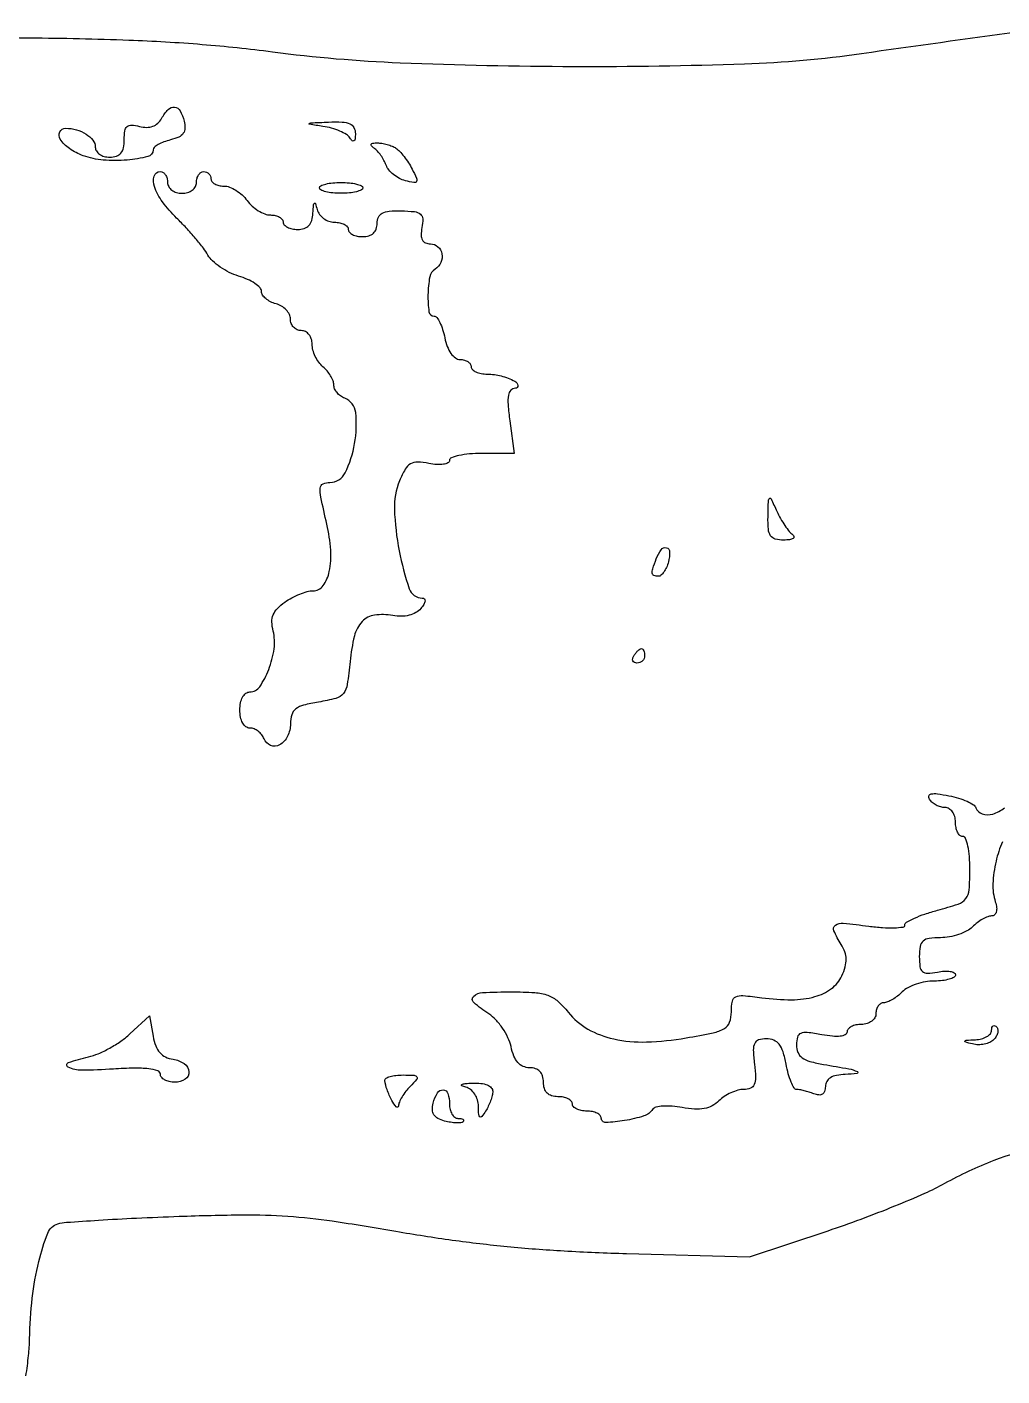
# Model space of a CAD drawing. Extents: x 0 to 443, y 0 to 273.
# Drawn here: x 180.6 to 315.4, y 71.3 to 258 of the extents above; entities that cross this region are included whole.
import ezdxf

# ---------------------------------------------------------------- set-up
doc = ezdxf.new("R2010")
doc.units = 0

msp = doc.modelspace()

# ---------------------------------------------------------------- linework, layer by layer
for points in [[(317.838399, 257.327735, 0.002415), (296, 254.302306, -0.02717), (279.831659, 252.873133, -0.009178), (256.18288, 252.506958, -0.00935), (232.199717, 253.02443, -0.022476), (214.5, 254.536439, 0.012375), (204.782542, 255.564614, 0.011047), (194.651107, 256.158708, 0.006905), (180.941837, 256.469532, 0.001622), (158, 256.598344, -0.002273)], [(315.503429, 145.260476, 0.045935), (314.610692, 142.587327, 0.046763), (314.180605, 139.468919, 0.087958), (314.513874, 136.956287, -0.045446), (314.687716, 136.16591, -0.096417), (314.6462, 135.543152, -0.150749), (314.401491, 135.15114, -0.180291), (313.995959, 135, 0.094584), (313.454576, 134.896664, 0.034933), (312.751045, 134.559375, 0.033101), (312.015168, 134.07402, 0.034052), (311.357143, 133.5, -0.076562), (310.57226, 132.924632, -0.03831), (309.4375, 132.440625, -0.036893), (308.159904, 132.110548, -0.044799), (306.928571, 132, 0.031867), (305.345362, 131.898994, 0.151588), (304.529809, 131.526634, 0.169629), (304.119016, 130.784492, 0.042397), (304, 129.383423, 0.03225), (304.091571, 127.965182, 0.185635), (304.4432, 127.315436, 0.191737), (305.131849, 127.080492, 0.034712), (306.5, 127.244751, -0.031701), (307.458177, 127.365641, -0.053628), (308.265625, 127.329256, -0.076393), (308.816555, 127.156008, -0.285831), (309, 126.861328, -0.27354), (308.803704, 126.529369, -0.054232), (308.139732, 126.253015, -0.043712), (307.193538, 126.062515, -0.027834), (306.071429, 126, 0.044799), (304.840096, 125.889452, 0.036893), (303.5625, 125.559375, 0.03831), (302.42774, 125.075368, 0.076562), (301.642857, 124.5, -0.032161), (300.989814, 123.925966, -0.032192), (300.26875, 123.440625, -0.03396), (299.586132, 123.10227, -0.098387), (299.071429, 123, 0.138775), (298.662852, 122.884373, 0.100075), (298.314732, 122.559375, 0.085667), (298.080326, 122.073289, 0.069717), (298, 121.5, -0.130775), (297.846791, 120.924246, -0.10214), (297.416667, 120.4375, -0.08892), (296.769411, 120.111864, -0.072314), (296, 120, 0.050293), (295.234691, 119.922826, 0.070267), (294.5875, 119.692939, 0.090398), (294.152157, 119.35373, 0.184185), (294, 118.954687, -0.284146), (293.759102, 118.565014, -0.088427), (293.069965, 118.361614, -0.052425), (291.972595, 118.355192, -0.021639), (290.5, 118.565978, 0.015367), (288.498382, 118.878152, 0.127381), (287.594074, 118.760463, 0.236239), (287.143011, 118.250321, 0.065101), (287, 117.156604, 0.097405), (287.204063, 116.119039, 0.140814), (287.779677, 115.389767, 0.090234), (288.870395, 114.872484, 0.02429), (290.75, 114.46342, -0.0042), (294.246587, 113.84836, -0.062543), (295.428007, 113.473243, -0.75187), (295.387893, 113.209548, -0.02544), (293.75, 113.078947, 0.040082), (292.543932, 112.947181, 0.090504), (291.690101, 112.616545, 0.127133), (291.184263, 112.092703, 0.129468), (291, 111.393011, -0.076855), (290.898658, 110.737605, -0.176865), (290.59835, 110.348199, -0.16701), (290.103551, 110.230887, -0.067159), (289.418213, 110.393011, 0.015086), (288.753418, 110.625363, 0.014308), (288.064042, 110.821697, 0.014421), (287.444698, 110.960194, 0.047826), (287.029503, 111, -0.266981), (286.677546, 111.202356, -0.032801), (286.266738, 112.028125, -0.031745), (285.876132, 113.158952, -0.020921), (285.565978, 114.5, 0.028102), (285.144049, 116.212028, 0.090987), (284.606385, 117.246558, 0.133169), (283.866745, 117.803306, 0.095404), (282.845281, 118, 0.071487), (281.772535, 117.845837, 0.214063), (281.222335, 117.375575, 0.122117), (281.033824, 116.43977, 0.017994), (281.189793, 114.5, -0.018538), (281.338473, 112.62537, -0.10988), (281.166549, 111.663149, -0.205368), (280.66005, 111.172008, -0.091479), (279.727771, 111, 0.068548), (278.896341, 110.885476, 0.039006), (277.941802, 110.535162, 0.038143), (277.01796, 110.023295, 0.050842), (276.274716, 109.417573, -0.074013), (275.338795, 108.724165, -0.077441), (274.255656, 108.346724, -0.062276), (272.918528, 108.271305, -0.029358), (271.200099, 108.490284, 0.026572), (269.818695, 108.674138, 0.035678), (268.556329, 108.684058, 0.038621), (267.558485, 108.542755, 0.194845), (267.103955, 108.229959, -0.173417), (265.908026, 107.331716, -0.033201), (263.224755, 106.690988, -0.03237), (260.627059, 106.421681, -0.425561), (260, 107.025, 0.195061), (259.848963, 107.397422, 0.086875), (259.4125, 107.713594, 0.06675), (258.765478, 107.928222, 0.046782), (258, 108, -0.048028), (257.234582, 108.073693, -0.068025), (256.5875, 108.29375, -0.088204), (256.151477, 108.618118, -0.191087), (256, 109, 0.191087), (255.848523, 109.381882, 0.088204), (255.4125, 109.70625, 0.068025), (254.765418, 109.926307, 0.048028), (254, 110, -0.072254), (253.126841, 110.126841, -0.124864), (252.5, 110.5, -0.124864), (252.126841, 111.126841, -0.072254), (252, 112, 0.071959), (251.875553, 112.860225, 0.12002), (251.509932, 113.489657, 0.123449), (250.904484, 113.869247, 0.07875), (250.079455, 114, -0.103979), (249.190172, 114.186956, -0.109693), (248.470931, 114.714612, -0.085252), (247.917169, 115.619346, -0.04076), (247.51615, 116.926469, 0.057143), (247.091799, 118.163884, 0.038324), (246.346421, 119.462285, 0.038459), (245.416858, 120.624506, 0.059883), (244.436695, 121.449522, -0.03318), (242.356052, 123.019369, -0.440791), (242.332283, 123.875834, -0.182575), (243.565822, 124.40762, -0.011465), (247.59393, 124.5, -0.015575), (250.7987, 124.40015, -0.070834), (252.622295, 124.023413, -0.096036), (253.987321, 123.2114, -0.042351), (255.437075, 121.680015, 0.094556), (258.144488, 119.358213, 0.076721), (261.720164, 117.982923, 0.061833), (266.2346, 117.573104, 0.034206), (271.75, 118.13408, 0.008914), (275.473423, 118.84081, 0.07947), (277.026276, 119.432427, 0.177604), (277.749489, 120.296934, 0.086489), (278, 121.734324, -0.04561), (278.133856, 123.198677, -0.242576), (278.610347, 123.814825, -0.132089), (279.60341, 123.989291, -0.011147), (282.209969, 123.698663, 0.032485), (286.34775, 123.41526, 0.067492), (289.549041, 123.838158, 0.092369), (291.845258, 124.948307, 0.12787), (293.280527, 126.716344, 0.037623), (293.744347, 127.977909, 0.074376), (293.880896, 129.033637, 0.081415), (293.699149, 130.019402, 0.053414), (293.194274, 131.060525, -0.033092), (292.179197, 132.954071, -0.367671), (292.397837, 133.718062, -0.171866), (293.484567, 133.992076, -0.009619), (297, 133.594388, 0.015298), (298.917173, 133.399529, 0.025865), (300.53125, 133.368893, 0.024302), (301.745159, 133.467846, 0.37665), (302, 133.758152, -0.271507), (302.225532, 134.14287, -0.021614), (303.321875, 134.695796, -0.024569), (304.775579, 135.267611, -0.016074), (306.5, 135.788757, 0.016224), (309.369672, 136.656954, 0.145235), (310.433405, 137.40786, 0.150285), (310.897398, 138.60655, 0.017748), (311, 141.496162, 0.020927), (310.927718, 143.222391, 0.033711), (310.70625, 144.676997, 0.036922), (310.388522, 145.732859, 0.310621), (310, 146, -0.191087), (309.618118, 146.151477, -0.088204), (309.29375, 146.5875, -0.068025), (309.073693, 147.234582, -0.048028), (309, 148, 0.070352), (308.891917, 148.764357, 0.086062), (308.576711, 149.4125, 0.100183), (308.108519, 149.845833, 0.137622), (307.559017, 150, -0.070492), (306.954839, 150.085605, -0.052749), (306.331436, 150.339604, -0.053356), (305.783325, 150.713714, -0.078083), (305.403526, 151.156098, -0.206957), (305.33592, 151.617707, -0.290942), (305.634348, 151.891194, -0.079288), (306.494953, 151.9061, -0.013952), (308.094509, 151.633453, -0.023906), (309.422868, 151.301993, -0.031169), (310.597554, 150.866993, -0.032239), (311.495485, 150.397888, -0.175836), (311.833333, 149.977355, 0.23721), (312.706553, 149.119881, 0.150389), (314.162569, 149.102482, 0.106364), (315.786359, 149.986453, 0.092499)], [(180.405912, 71.364736, 0.011615), (180.768434, 74.192576, 0.021588), (180.909602, 76.5, -0.024021), (181.281549, 82.130225, -0.031663), (182.188772, 87.193219, -0.031438), (183.416427, 91.113698, -0.233807), (184.810922, 92.400127, -0.053732), (186.014459, 92.61713, -0.002176), (190.433922, 92.912228, -0.003789), (195.680609, 93.199729, -0.002673), (201.581153, 93.446614, -0.006849), (210.4517, 93.648649, -0.019437), (216.634986, 93.464363, -0.019395), (222.792557, 92.800175, -0.006795), (231.581153, 91.383445, 0.00913), (239.394106, 90.161394, 0.010101), (246.987997, 89.271182, 0.009733), (254.855918, 88.663927, 0.007391), (263.5, 88.29389), (280.5, 87.817761), (291.381402, 91.451918, 0.008438), (295.933365, 93.058057, 0.0075), (300.612325, 94.878683, 0.007548), (304.772763, 96.643468, 0.022869), (307.525552, 98.014217, -0.034517), (314.333703, 101.208806, -0.053632), (320.59174, 102.890757, -0.068314)]]:
    msp.add_lwpolyline(points, format="xyb")
for points in [[(202.29084, 244.995829, -0.068024), (202.410097, 244.006288, -0.153556), (202.174684, 243.297404, -0.13143), (201.541977, 242.781485, -0.04423), (200.407471, 242.387421, 0.028141), (199.485478, 242.10002, 0.039817), (198.707195, 241.735492, 0.045309), (198.15624, 241.351913, 0.221537), (198, 241.016592, -0.344886), (197.261577, 240.073394, -0.039368), (194.410477, 239.602588, -0.041431), (191.096226, 239.595487, -0.066674), (188.340229, 240.193934, -0.063583), (186.419024, 241.179457, -0.101119), (185.13959, 242.503467, -0.265815), (185.092846, 243.494932, -0.281688), (185.918213, 244, -0.070098), (187.38871, 243.792823, -0.072237), (188.728415, 243.187854, -0.083782), (189.674136, 242.332001, -0.168587), (190, 241.393011, 0.14217), (190.154161, 240.8618, 0.09971), (190.5875, 240.409197, 0.0845), (191.235532, 240.104293, 0.067898), (192, 240, 0.074941), (192.925693, 240.139529, 0.145554), (193.542219, 240.550798, 0.125342), (193.89025, 241.282359, 0.048705), (194, 242.40638, -0.035675), (194.088162, 243.640444, -0.179929), (194.413148, 244.237189, -0.20026), (195.024564, 244.440329, -0.045345), (196.126469, 244.256677, 0.061141), (197.095437, 244.1264, 0.089194), (197.94301, 244.268752, 0.096333), (198.641446, 244.683995, 0.083223), (199.17616, 245.350296, -0.060837), (200.089243, 246.598076, -0.237009), (200.960723, 246.918279, -0.242134), (201.723943, 246.408981, -0.062946)], [(225.984687, 243.25, -0.025217), (225.942066, 242.530556, -0.201813), (225.78398, 242.246519, -0.378775), (225.55242, 242.260314, -0.055173), (225.231437, 242.659767, 0.114751), (224.745539, 243.136258, 0.035596), (223.829974, 243.608221, 0.033488), (222.698003, 244.0059, 0.031255), (221.49675, 244.259935, -0.001999), (219.607132, 244.545356, -0.656252), (219.578802, 244.653874, -0.156401), (219.835031, 244.748673, -0.001034), (222.25, 244.850168, -0.019269), (224.170094, 244.852858, -0.092176), (225.234498, 244.613757, -0.176051), (225.786503, 244.096069, -0.119993)], [(231.600296, 241.234687, -0.059832), (232.100701, 240.806094, -0.021171), (232.71001, 240.08371, -0.020661), (233.318615, 239.225852, -0.022833), (233.832948, 238.348156, -0.013645), (234.455498, 237.082467, -0.243553), (234.434403, 236.643058, -0.314951), (234.079391, 236.47818, -0.020086), (232.898019, 236.73692, -0.058389), (232.063273, 237.063017, -0.047828), (231.263974, 237.592024, -0.04966), (230.616153, 238.232215, -0.08514), (230.238308, 238.888763, 0.037534), (229.932819, 239.559509, 0.028741), (229.504731, 240.242514, 0.029432), (229.026818, 240.83814, 0.058906), (228.572942, 241.234687, -0.052188), (228.205065, 241.547509, -0.333711), (228.17809, 241.77575, -0.232228), (228.410334, 241.930542, -0.032892), (229, 241.969374, -0.040844), (229.654768, 241.915798, -0.028026), (230.382587, 241.75356, -0.028333), (231.070514, 241.51638, -0.050059)], [(200, 236.5, 0.130775), (200.153209, 235.924246, 0.10214), (200.583333, 235.4375, 0.08892), (201.230589, 235.111864, 0.072314), (202, 235, 0.072314), (202.769411, 235.111864, 0.08892), (203.416667, 235.4375, 0.10214), (203.846791, 235.924246, 0.130775), (204, 236.5, -0.064853), (204.074694, 237.073457, -0.082425), (204.29375, 237.559375, -0.098894), (204.618646, 237.884432, -0.148195), (205, 238, -0.099038), (205.381638, 237.923658, -0.097945), (205.70625, 237.70625, -0.097945), (205.923658, 237.381638, -0.099038), (206, 237, 0.173062), (206.136147, 236.618433, 0.093597), (206.522652, 236.29375, 0.073949), (207.098578, 236.074067, 0.054248), (207.779241, 236, -0.091287), (208.565449, 235.855253, -0.047927), (209.459276, 235.4125, -0.045499), (210.316802, 234.765149, -0.052224), (211, 234, 0.052224), (211.683198, 233.234851, 0.045499), (212.540724, 232.5875, 0.047927), (213.434551, 232.144747, 0.091287), (214.220759, 232, -0.054248), (214.901422, 231.925933, -0.073949), (215.477348, 231.70625, -0.093597), (215.863853, 231.381567, -0.173062), (216, 231, 0.191087), (216.151477, 230.618118, 0.088204), (216.5875, 230.29375, 0.068025), (217.234582, 230.073693, 0.048028), (218, 230, 0.077166), (218.897845, 230.139396, 0.127694), (219.543026, 230.54575, 0.117303), (219.943688, 231.243614, 0.059101), (220.116001, 232.25, -0.005718), (220.187999, 233.392295, -0.197309), (220.306344, 233.62878, -0.541772), (220.449367, 233.5883, -0.01159), (220.689326, 232.75, 0.09552), (221.009076, 232.081374, 0.075402), (221.578271, 231.514062, 0.073873), (222.302748, 231.131587, 0.084769), (223.073324, 231, -0.04993), (223.810592, 230.926193, -0.069914), (224.434039, 230.70625, -0.090065), (224.853517, 230.381765, -0.185265), (225, 230, 0.191087), (225.151477, 229.618118, 0.088204), (225.5875, 229.29375, 0.068025), (226.234582, 229.073693, 0.048028), (227, 229, 0.071733), (227.843192, 229.121595, 0.113799), (228.476031, 229.478128, 0.120886), (228.864319, 230.057413, 0.087699), (229, 230.825026, -0.103231), (229.183095, 231.702394, -0.169878), (229.693253, 232.2522, -0.102646), (230.652933, 232.529892, -0.024942), (232.310822, 232.575026, -0.020266), (234.153945, 232.458418, -0.14472), (234.97102, 232.121454, -0.219756), (235.292662, 231.471552, -0.053714), (235.194244, 230.25, 0.042228), (235.087082, 229.216429, 0.126954), (235.250006, 228.531861, 0.174829), (235.680999, 228.139565, 0.098383), (236.383423, 228, -0.18457), (237.404941, 227.609619, -0.168148), (237.955168, 226.620273, -0.150745), (237.803941, 225.415404, -0.149377), (237, 224.5, 0.21304), (236.263509, 223.417488, 0.039617), (236.021369, 220.965208, 0.040225), (236.165285, 218.615727, 0.373327), (236.875, 218, -0.239262), (237.251631, 217.808829, -0.04364), (237.669219, 217.11875, -0.038538), (238.056411, 216.149121, -0.026378), (238.35, 215, 0.041865), (238.696501, 213.799874, 0.062968), (239.209051, 212.840164, 0.080034), (239.823464, 212.214122, 0.160109), (240.475, 212, -0.063739), (241.058054, 211.92537, -0.081627), (241.552031, 211.70625, -0.098527), (241.882541, 211.381363, -0.15051), (242, 211, 0.208855), (242.167516, 210.616457, 0.081007), (242.660937, 210.289252, 0.061885), (243.38862, 210.06393, 0.042491), (244.25, 209.984687, -0.063366), (246.145452, 209.730385, -0.052903), (248.043626, 209.00366, -0.24786), (248.459808, 208.412637, -0.448776), (248.114076, 208.015313, 0.20516), (247.493049, 207.741138, 0.146439), (247.151746, 207.051446, 0.063063), (247.096355, 205.756817, 0.013255), (247.344946, 203.5), (247.961739, 199), (243.48087, 199, 0.020504), (241.763414, 198.929541, 0.033074), (240.316255, 198.713594, 0.035818), (239.263048, 198.404049, 0.312992), (239, 198.025, -0.287777), (238.791519, 197.692772, -0.077064), (238.167406, 197.502342, -0.05366), (237.250638, 197.470145, -0.031331), (236.159854, 197.618029, 0.039798), (234.578519, 197.805242, 0.143716), (233.605256, 197.559637, 0.131193), (232.868465, 196.810716, 0.03092), (232.090848, 195.219326, 0.108079), (231.381125, 191.260151, 0.038532), (232.043739, 185.522319, 0.034561), (233.442665, 180.286651, 0.320496), (235.243765, 179, -0.212842), (235.525613, 178.874328, -0.222059), (235.613825, 178.583944, -0.101672), (235.446836, 178.118924, -0.036346), (235.035225, 177.542444, -0.092653), (234.355546, 176.977706, -0.065689), (233.431557, 176.611517, -0.058773), (232.339032, 176.470101, -0.047878), (231.162781, 176.569576, 0.078929), (228.621981, 176.626806, 0.173214), (226.918743, 175.744327, 0.128449), (225.843136, 173.748182, 0.035751), (225.246707, 170.21573, -0.01336), (224.854874, 167.03339, -0.128475), (224.322087, 165.789835, -0.163975), (223.297332, 165.110497, -0.025453), (220.883258, 164.597323, 0.021498), (218.803192, 164.172306, 0.103765), (217.722895, 163.648685, 0.158077), (217.181153, 162.855316, 0.07151), (217, 161.595171, -0.113876), (216.60039, 159.863344, -0.150885), (215.500343, 158.68975, -0.227836), (214.259159, 158.602476, -0.209633), (213.355157, 159.516859, 0.074977), (213.033468, 160.083841, 0.064537), (212.544009, 160.564327, 0.066847), (211.968076, 160.889326, 0.095352), (211.393011, 161, -0.162184), (210.838157, 161.184839, -0.105211), (210.389301, 161.698668, -0.079023), (210.096959, 162.497955, -0.048268), (210, 163.5, -0.04844), (210.096726, 164.496076, -0.077747), (210.387868, 165.296668, -0.103216), (210.832515, 165.814322, -0.165337), (211.37868, 166, 0.24763), (212.747429, 166.722169, 0.058442), (213.988208, 169.08778, 0.05603), (214.736354, 171.965282, 0.097388), (214.60918, 174.421013, -0.054239), (214.434884, 175.680326, -0.102855), (214.613227, 176.684138, -0.098429), (215.184897, 177.562342, -0.046662), (216.218407, 178.440425, -0.030833), (217.193445, 179.037374, -0.026737), (218.281241, 179.541875, -0.027649), (219.317898, 179.891763, -0.06766), (220.114098, 180, 0.240188), (221.513629, 180.71346, 0.105994), (222.377691, 182.665582, 0.069482), (222.576046, 185.632113, 0.038705), (222.036103, 189.220538, -0.004252), (221.208227, 192.953962, -0.071058), (221.122449, 194.216533, -0.270202), (221.514163, 194.78684, -0.110737), (222.464816, 195, 0.286806), (224.566371, 196.313522, 0.070226), (225.881942, 200.373739, 0.069902), (226.025533, 204.653197, 0.281704), (224.5, 206.638374, -0.067998), (223.926524, 206.953301, -0.062708), (223.440625, 207.418123, -0.066679), (223.111585, 207.955825, -0.104374), (223, 208.484544, 0.091984), (222.893088, 209.060773, 0.042726), (222.559375, 209.747568, 0.040397), (222.073934, 210.429773, 0.044747), (221.5, 211, -0.063393), (220.925824, 211.614539, -0.044279), (220.440625, 212.430735, -0.044533), (220.109963, 213.312334, -0.067559), (220, 214.122445, 0.078397), (219.886847, 214.83968, 0.090529), (219.559375, 215.448468, 0.100781), (219.07207, 215.855463, 0.124374), (218.5, 216, -0.105398), (217.927672, 216.122, -0.099226), (217.440625, 216.468126, -0.096327), (217.114166, 216.985284, -0.093023), (217, 217.59362, 0.114309), (216.849832, 218.241886, 0.075597), (216.4125, 218.872748, 0.069688), (215.764455, 219.391003, 0.070024), (215, 219.710251, -0.051834), (214.235011, 219.99763, -0.060435), (213.5875, 220.425246, -0.070315), (213.147371, 220.921008, -0.147462), (213, 221.409835, 0.19743), (212.787302, 221.927505, 0.049548), (212.070236, 222.521848, 0.042968), (211.046664, 223.090622, 0.031948), (209.834848, 223.543203, -0.04129), (208.543574, 224.05311, -0.03532), (207.280785, 224.791702, -0.03685), (206.225807, 225.633562, -0.079136), (205.584848, 226.449825, 0.037228), (204.952305, 227.410776, 0.01154), (203.863986, 228.757563, 0.01147), (202.573808, 230.211862, 0.012382), (201.25, 231.567902, -0.040447), (199.298189, 233.805509, -0.075124), (198.174612, 235.930027, -0.15946), (198.145508, 237.367248, -0.329944), (199, 238, -0.148195), (199.381354, 237.884432, -0.098894), (199.70625, 237.559375, -0.082425), (199.925306, 237.073457, -0.064853)], [(227, 235.75, -0.295869), (226.811709, 235.459654, -0.04382), (226.11875, 235.220313, -0.037669), (225.149708, 235.054292, -0.023598), (224, 235, -0.023598), (222.850292, 235.054292, -0.037669), (221.88125, 235.220313, -0.04382), (221.188291, 235.459654, -0.295869), (221, 235.75, -0.295869), (221.188291, 236.040346, -0.04382), (221.88125, 236.279687, -0.037669), (222.850292, 236.445708, -0.023598), (224, 236.5, -0.023598), (225.149708, 236.445708, -0.037669), (226.11875, 236.279687, -0.04382), (226.811709, 236.040346, -0.295869)], [(286.47233, 187.765313, -0.195285), (286.647565, 187.488535, -0.309104), (286.537184, 187.241942, -0.105694), (286.050085, 187.069779, -0.030592), (285.25, 187.015313, -0.061818), (284.077955, 187.152684, -0.186396), (283.429288, 187.604811, -0.129828), (283.116896, 188.501294, -0.024484), (283.06768, 190.25, -0.002265), (283.12534, 192.523916, -0.252832), (283.272023, 192.777063, -0.444614), (283.482167, 192.71518, -0.003752), (284.29001, 191, 0.020245), (284.80756, 189.989048, 0.019972), (285.40736, 189.018561, 0.020308), (285.999948, 188.212817, 0.068959)], [(269.289749, 184, -0.038887), (269.024544, 183.234516, -0.050447), (268.660882, 182.5875, -0.059916), (268.259476, 182.141258, -0.181596), (267.883369, 182, -0.092479), (267.291769, 182.110365, -0.278948), (267.05105, 182.4219, -0.108904), (267.115294, 183.042483, -0.011575), (267.606989, 184.418213, -0.062823), (268.287207, 185.687713, -0.30852), (269.010363, 185.955723, -0.341547), (269.460482, 185.386353, -0.06672)], [(266, 171, -0.105053), (265.918938, 170.618444, -0.099167), (265.688914, 170.29375, -0.09642), (265.345238, 170.076123, -0.093332), (264.940983, 170, -0.108972), (264.586039, 170.078288, -0.182303), (264.3746, 170.29375, -0.161196), (264.343488, 170.6179, -0.082592), (264.5, 171, -0.029505), (264.768994, 171.382774, -0.035638), (265.066025, 171.70625, -0.038439), (265.34829, 171.934461, -0.151918), (265.559017, 172, -0.210953), (265.727648, 171.92554, -0.081139), (265.870461, 171.70625, -0.061769), (265.967655, 171.382849, -0.042167)], [(200.756431, 115.180449, -0.117007), (202.304092, 114.572263, -0.225451), (202.951245, 113.441784, -0.277794), (202.435729, 112.415482, -0.141785), (201, 112, -0.053866), (200.234865, 112.08267, -0.073607), (199.5875, 112.327971, -0.093321), (199.152969, 112.690462, -0.174086), (199, 113.116496, 0.329346), (198.647178, 113.594037, 0.047659), (197.387229, 113.853275, 0.03197), (195.396173, 113.940452, 0.010857), (192.5, 113.819103, -0.012797), (188.107043, 113.652101, -0.117407), (186.257145, 114.068374, -0.661468), (186.291252, 114.710381, -0.033194), (189.044838, 115.509848, 0.04697), (190.406297, 115.946073, 0.02534), (191.989896, 116.72007, 0.025015), (193.536654, 117.679718, 0.035784), (194.794838, 118.690646), (197.5, 121.202685), (198.006431, 118.351342, 0.046193), (198.367526, 117.036896, 0.088735), (198.925245, 116.101027, 0.101963), (199.712895, 115.498339, 0.077263)], [(314.289553, 117.889553, -0.09172), (313.740978, 117.51226, -0.054554), (312.983577, 117.269189, -0.052153), (312.146163, 117.187423, -0.061338), (311.35622, 117.290218, -0.006188), (310.334524, 117.566722, -0.507872), (310.285681, 117.698775, -0.233825), (310.475171, 117.808739, -0.003728), (311.75, 117.883999, 0.049545), (312.61093, 118.014572, 0.067251), (313.339063, 118.308633, 0.084898), (313.830522, 118.712204, 0.180392), (314, 119.166667, -0.060283), (314.048346, 119.566203, -0.180507), (314.200729, 119.789896, -0.24955), (314.423222, 119.818194, -0.106095), (314.683333, 119.65, -0.155205), (314.861054, 119.30649, -0.097697), (314.849535, 118.850994, -0.080013), (314.650511, 118.352332, -0.06157)], [(233.571429, 111.428571, 0.031514), (232.964858, 110.74031, 0.030305), (232.440961, 109.972545, 0.031742), (232.064305, 109.239668, 0.088155), (231.929715, 108.678571, -0.668088), (231.637977, 108.57758, -0.061593), (231.028771, 109.462244, -0.031949), (230.358206, 110.979499, -0.064798), (230.070285, 112.25, -0.292614), (230.219053, 112.538645, -0.058627), (230.776003, 112.779687, -0.045211), (231.591028, 112.945724, -0.027659), (232.571429, 113, -0.010968), (234.109515, 112.966258, -0.244769), (234.483766, 112.75, -0.332522), (234.455464, 112.374906, -0.017013)], [(239, 109, 0.056395), (239.086561, 108.234988, 0.075828), (239.342708, 107.5875, 0.095027), (239.721587, 107.153384, 0.167478), (240.166667, 107, -0.037856), (240.583875, 106.968367, -0.106965), (240.855401, 106.864776, -0.244281), (240.941208, 106.712813, -0.207985), (240.872996, 106.539663, -0.174025), (240.566002, 106.394836, -0.032512), (239.933901, 106.37511, -0.031352), (239.15652, 106.450351, -0.024157), (238.322505, 106.625914, -0.05856), (237.40096, 106.986281, -0.127534), (236.846125, 107.496414, -0.136596), (236.631074, 108.186386, -0.071724), (236.732806, 109.086251, -0.068542), (237.322586, 110.510314, -0.276571), (238.113744, 110.944199, -0.316377), (238.777294, 110.438874, -0.076931)], [(244.984687, 110.75, -0.056852), (244.910608, 110.164396, -0.026113), (244.689119, 109.426563, -0.025456), (244.372243, 108.665965, -0.032032), (244, 108, -0.020983), (243.47389, 107.256306, -0.398029), (243.216403, 107.215933, -0.233178), (243.049884, 107.51325, -0.011336), (243.015313, 108.676676, 0.073042), (242.880093, 109.554377, 0.07307), (242.49822, 110.356007, 0.077822), (241.929339, 110.971853, 0.10389), (241.25, 111.310674, -0.049066), (240.717606, 111.507227, -0.602595), (240.71179, 111.676084, -0.109045), (241.150445, 111.813383, -0.010989), (242.25, 111.883999, -0.039578), (243.345258, 111.843501, -0.069365), (244.221552, 111.615465, -0.098891), (244.787195, 111.236546, -0.201585)]]:
    msp.add_lwpolyline(points, format="xyb", close=True)

doc.saveas('drawing.dxf')
